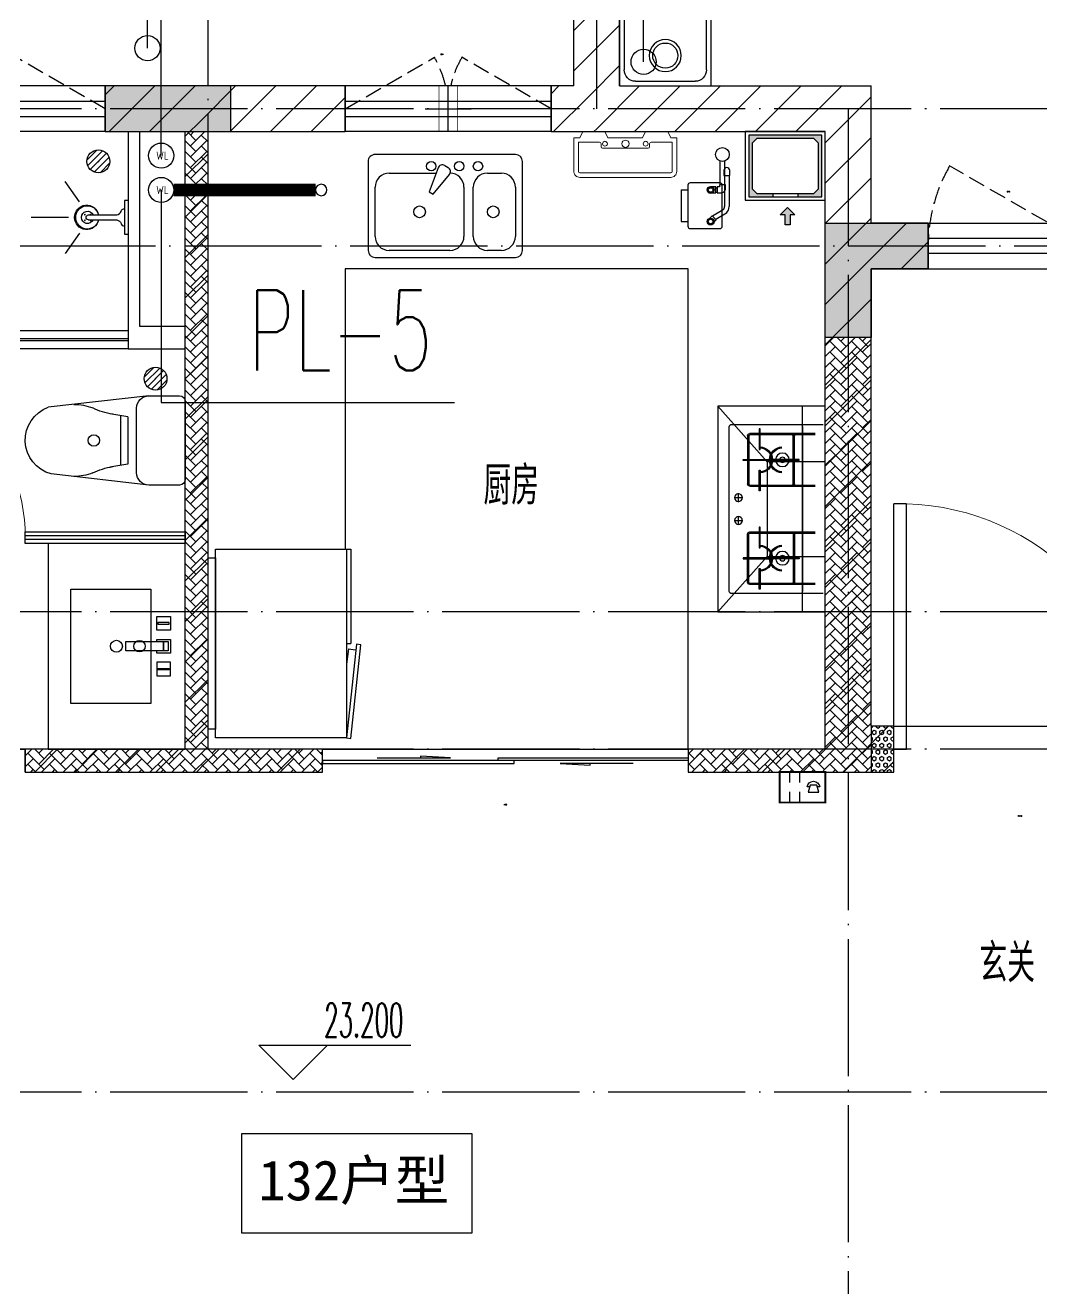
# Model space of a CAD drawing. Extents: x 27938 to 1507990, y 110129 to 923079.
# Drawn here: x 858617 to 863063, y 288152 to 293675 of the extents above; entities that cross this region are included whole.
import ezdxf
from ezdxf.enums import TextEntityAlignment as Align

# ---------------------------------------------------------------- set-up
doc = ezdxf.new("R2010")
doc.units = 0
doc.header["$LTSCALE"] = 1000
doc.header["$MEASUREMENT"] = 0
doc.linetypes.add('DASH', pattern=[0.35, 0.25, -0.1])
doc.linetypes.add('DOTE', pattern=[2.42, 2, -0.2, 0.02, -0.2])
for name, color, linetype in [('----建筑底图', 8, 'Continuous'), ('AH-FURNITURE', 1, 'Continuous'), ('COLU', 7, 'Continuous'), ('CURTWALL', 4, 'Continuous'), ('DIM_ELEV', 3, 'Continuous'), ('DIM_废水', 31, 'Continuous'), ('DIM_污水', 2, 'Continuous'), ('DIM_雨水', 4, 'Continuous'), ('DIM_餐饮排水', 31, 'Continuous'), ('DOTE', 1, 'Continuous'), ('EQUIP-安防', 3, 'Continuous'), ('EQUIP_污水', 7, 'Continuous'), ('IP-bath&kitchen-JOHNSON', 4, 'Continuous'), ('LVTRY', 6, 'Continuous'), ('P-bath&kitchen-JOHNSON', 4, 'Continuous'), ('PIPE-餐饮排水', 41, 'P'), ('PUB_HATCH', 8, 'Continuous'), ('PUB_TEXT', 4, 'Continuous'), ('S-砼墙填充', 251, 'Continuous'), ('VPIPE-中水', 122, 'Continuous'), ('VPIPE-废水', 31, 'Continuous'), ('VPIPE-污水', 2, 'W'), ('VPIPE-雨水', 4, 'Y'), ('VPIPE-餐饮排水', 41, 'P'), ('WALL', 9, 'Continuous'), ('WINDOW', 4, 'Continuous'), ('WINDOW_TEXT', 7, 'Continuous'), ('保温', 6, 'Continuous'), ('建筑-排气道', 9, 'Continuous'), ('机电标识类', 1, 'Continuous'), ('管', 193, 'Continuous')]:
    doc.layers.add(name, color=color, linetype=linetype)
for name, color, linetype, lineweight in [('平面-空调室内机', 176, 'Continuous', 9), ('平面-空调预留孔', 173, 'Continuous', 15), ('空调', 76, 'Continuous', 13)]:
    doc.layers.add(name, color=color, linetype=linetype, lineweight=lineweight)
doc.styles.add('_TCH_DIM', font='SIMPLEX.shx', dxfattribs={"width": 0.7, "bigfont": 'GBCBIG.shx'})
doc.styles.add('_TCH_WINDOW', font='SIMPLEX.shx', dxfattribs={"width": 0.7, "height": 3.5, "bigfont": 'GBCBIG.shx'})
doc.styles.add('_TEL_DIM', font='SIMPLEX', dxfattribs={"width": 0.8, "height": 3.5, "bigfont": 'HZTXT'})
doc.styles.add('_TWT_SERIAL', font='SIMPLEX', dxfattribs={"width": 0.8, "height": 3.5, "bigfont": 'HZTXT'})
doc.styles.add('DIM_FONT', font='SIMPLEX.shx', dxfattribs={"width": 0.56})
doc.styles.get("Standard").update_dxf_attribs({"font": 'gbenor.shx', "bigfont": 'gbcbig.shx'})
doc.styles.add('黑体', font='simhei.ttf')
doc.linetypes.add('P', pattern='A,3,-0.2,["P",Standard,S=0.25,R=0,X=-0.1,Y=-0.115],-0.2', length=3.4)
doc.linetypes.add('W', pattern='A,3,-0.2,["W",Standard,S=0.25,R=0,X=-0.1,Y=-0.115],-0.2', length=3.4)
doc.linetypes.add('Y', pattern='A,3,-0.2,["Y",Standard,S=0.25,R=0,X=-0.1,Y=-0.115],-0.2', length=3.4)
pattern_1 = [(45, (0, 0), (0, 47.4157523), [100.584, -33.528]), (135, (23.708, 23.708), (3e-15, 47.4157523), [100.584, -33.528])]
pattern_2 = [(45, (0, 89.76), (-88.38838, 88.38838), [])]

# ---------------------------------------------------------------- blocks, each defined once
blk = doc.blocks.new('rrrrrrrrrrrra')
at = {"color": 0}
for p, q in [((-112.4, 458.7), (-112.4, 324.3)), ((252.6, 483.7), (-87.4, 483.7)), ((277.6, 324.3), (277.6, 458.7)), ((-112.4, 324.3), (-63.7, -103.4)), ((277.6, 324.3), (227.5, -115.6)), ((-59.1, 271.1), (224.3, 271.1)), ((-20.6, 232.4), (-34.2, 153.6)), ((185.8, 232.4), (-20.6, 232.4)), ((185.8, 232.4), (199.4, 153.6)), ((191.3, 200.5), (-26.1, 200.5))]:
    blk.add_line(p, q, dxfattribs=at)
for centre, radius, start, end in [((-87.4, 458.7), 25, 90, 180), ((252.6, 458.7), 25, 0, 90), ((-59.1, 324.3), 53.3, 180, 270), ((224.3, 324.3), 53.3, 270, 0), ((-322.6, 209.8), 293.8, 333.5369, 351.4828), ((487.8, 209.8), 293.8, 188.5172, 206.4631), ((149, -3.2), 224.1, 158.5202, 180), ((16.2, -3.2), 224.1, 0, 21.4798), ((83.8, -63.6), 152.8, 195.0773, 340.1181)]:
    blk.add_arc(centre, radius, start, end, dxfattribs=at)
blk = doc.blocks.new('A$C1E0F638F')
at = {"color": 0}
for points in [[(499.7, 435.1), (499.7, 85.1), (0, 85.1), (0, 435.1)], [(269.9, 30), (229.9, 30), (229.9, 195), (269.9, 195)], [(119.9, 0), (179.9, 0), (179.9, 60), (119.9, 60)], [(379.9, 0), (319.9, 0), (319.9, 60), (379.9, 60)], [(146.9, 55), (152.9, 55), (152.9, 5), (146.9, 5)], [(229.9, 30), (269.9, 30), (269.9, 10), (229.9, 10)], [(352.9, 55), (346.9, 55), (346.9, 5), (352.9, 5)]]:
    blk.add_lwpolyline(points, close=True, dxfattribs=at)
blk.add_lwpolyline([(269.9, 60), (279.9, 60), (279.9, 0), (219.9, 0), (219.9, 60), (229.9, 60)], dxfattribs=at)
blk.add_circle((249.9, 236.3), 26, dxfattribs=at)
blk = doc.blocks.new('$lvtry$00000171')
at = {"color": 0}
for p, q in [((-74.2, 10.6), (-10.6, 74.2)), ((-69.8, -27.4), (27.4, 69.8)), ((-53, -53), (53, 53)), ((-27.4, -69.8), (69.8, 27.4)), ((10.6, -74.2), (74.2, -10.6))]:
    blk.add_line(p, q, dxfattribs=at)
blk.add_circle((0, 0), 75, dxfattribs=at)
blk.add_point((0, 0), dxfattribs=at)
blk = doc.blocks.new('135')
blk.add_hatch(color=0).paths.add_polyline_path([(4.8, 1.8), (3.6, -1), (-4.7, 2.5), (-3.5, 5.3)])
at = {"color": 0}
for p, q in [((-6.3, 2.6), (5.4, -2.3)), ((-5.7, 2.9), (-5.2, 2.7)), ((-5.6, 18.9), (-3.4, 19.4)), ((-3.4, 19.4), (-5.5, 19.4)), ((5.2, 10.9), (-5.3, 10.9)), ((5.2, 9.7), (-5.2, 9.7)), ((-5.2, 2.7), (-3.8, 5.9)), ((-5, 10.9), (-5, 30.5)), ((-3.8, 5.9), (5.4, 2.1)), ((0, 0), (0, 39.1)), ((5.6, 18.9), (3.4, 19.3)), ((3.4, 19.3), (5.6, 19.3)), ((4.1, -1.2), (5.4, 2.1)), ((5, 10.9), (5, 32.3)), ((4.1, -1.2), (5.7, -1.8))]:
    blk.add_line(p, q, dxfattribs=at)
for centre, radius, start, end in [((6.2, 15.8), 13.5, 151.0147, 204.8403), ((13.5, 4.2), 20.5, 163.0924, 182.0012), ((-6, 3.6), 1, 184.2275, 248.4661), ((8.6, 15.5), 14.6, 166.278, 198.0953), ((13.5, 4.2), 19.5, 163.7443, 182.5269), ((-5.5, 3.3), 0.5, 181.9385, 247.2597), ((-5.2, 22.1), 0.5, 335.7643, 151.0147), ((3.8, 18.1), 9.42, 155.7643, 171.9773), ((5.2, 22.3), 0.5, 29.8425, 204.574), ((-5.9, 17.2), 11.7, 10.475, 24.574), ((29.1, 6.7), 24, 172.9439, 199.2318), ((-6.3, 15.4), 12.4, 338.6449, 16.0476), ((-6, 15.8), 13.4, 334.9111, 29.8425), ((26.4, 6.3), 20.6, 169.1454, 199.9526), ((5.9, -1.2), 1.17, 247.4597, 19.9526), ((5.9, -1.4), 0.5, 247.4597, 19.2318)]:
    blk.add_arc(centre, radius, start, end, dxfattribs=at)
blk.add_open_spline([(-5, 30.5), (-4.1, 31.3), (-2.3, 33), (0.9, 29.2), (3.5, 31.1), (5, 32.3)], degree=3, knots=[0, 0, 0, 0, 3.066329, 6.218313, 11.124135, 11.124135, 11.124135, 11.124135], dxfattribs=at)
blk = doc.blocks.new('SDFAWERAWER')
at = {"layer": 'LVTRY', "color": 0}
for p, q in [((593941.2, -1242210.1), (593783.7, -1242594.8)), ((593964.6, -1242219.7), (593807.2, -1242604.4)), ((593941.2, -1242210.1), (593964.6, -1242219.7)), ((593987.8, -1242190.5), (593978.2, -1242214)), ((594007.5, -1242226), (593978.2, -1242214)), ((594017.1, -1242202.5), (593987.8, -1242190.5)), ((594015.8, -1242220.4), (594027.2, -1242192.7)), ((594025.7, -1242203.9), (594018.5, -1242221.5)), ((594018.5, -1242221.5), (594021.5, -1242220.3)), ((594025.4, -1242210.8), (594021.5, -1242220.3)), ((594022.6, -1242211.4), (594029.8, -1242193.8)), ((594025.4, -1242210.8), (594031.1, -1242196.8)), ((594027.2, -1242192.7), (594033, -1242195.1)), ((594029.8, -1242193.8), (594031.1, -1242196.8)), ((594032.2, -1242197.2), (594033, -1242195.1)), ((594033, -1242195.1), (594034, -1242197.4)), ((594033.8, -1242197.9), (594034, -1242197.4)), ((594047.3, -1242200.9), (594035.9, -1242228.7)), ((594037.3, -1242210.8), (594088, -1242231.6)), ((594038.6, -1242229.7), (594045.2, -1242213.6)), ((594041.6, -1242228.5), (594051.2, -1242205)), ((594049.9, -1242202), (594043.3, -1242218.2)), ((594047.3, -1242200.9), (594049.9, -1242202)), ((594049.9, -1242202), (594051.2, -1242205)), ((594015.8, -1242220.4), (594021.7, -1242222.8)), ((594022.6, -1242220.7), (594021.7, -1242222.8)), ((594021.7, -1242222.8), (594023.9, -1242221.9)), ((594024.2, -1242221.4), (594023.9, -1242221.9)), ((594027.7, -1242234.3), (594078.4, -1242255)), ((594035.9, -1242228.7), (594038.6, -1242229.7)), ((594038.6, -1242229.7), (594041.6, -1242228.5)), ((594057.1, -1242246.3), (594066.7, -1242222.8)), ((593783.7, -1242594.8), (593807.2, -1242604.4)), ((593803.2, -1242641.3), (593812.8, -1242617.9)), ((593803.2, -1242641.3), (593832.6, -1242653.3)), ((593812.8, -1242617.9), (593842.2, -1242629.9)), ((593842.2, -1242629.9), (593832.6, -1242653.3)), ((593833.8, -1242656.3), (593832.6, -1242653.3)), ((593845.2, -1242628.6), (593833.8, -1242656.3)), ((593836.5, -1242657.4), (593833.8, -1242656.3)), ((593847.8, -1242629.7), (593836.5, -1242657.4)), ((593845.2, -1242628.6), (593842.2, -1242629.9)), ((593847.8, -1242629.7), (593845.2, -1242628.6)), ((593847.1, -1242661.8), (593858.5, -1242634.1)), ((593847.1, -1242661.8), (593849.8, -1242662.9)), ((593849.8, -1242662.9), (593861.2, -1242635.2)), ((593852.1, -1242661.9), (593862.1, -1242637.4)), ((593858.5, -1242634.1), (593861.2, -1242635.2)), ((593861.2, -1242635.2), (593862.1, -1242637.4))]:
    blk.add_line(p, q, dxfattribs=at)
blk.add_lwpolyline([(593823.5, -1242717), (594045.8, -1242173.9), (594036.5, -1242170.2), (593814.2, -1242713.2)], close=True, dxfattribs=at)
blk.add_arc((594075.3, -1242240), 15.3, 281.7932, 33.7019, dxfattribs=at)
for centre, major_axis, start_param, end_param in [((593974.2, -1242223.6), (3.93, 9.6), 0, 1.570796), ((593816.8, -1242608.3), (13.5, 33.1), 1.570796, 3.141593), ((593816.8, -1242608.3), (3.93, 9.6), 1.570796, 3.141593)]:
    blk.add_ellipse(centre, major_axis=major_axis, ratio=1, start_param=start_param, end_param=end_param, dxfattribs=at)
at = {"layer": 'P-bath&kitchen-JOHNSON', "color": 0, "linetype": 'DASH'}
blk.add_arc((593809.8, -1242714), 586.2, 67.5369, 157.1325, dxfattribs=at)
at = {"layer": 'LVTRY', "color": 8, "xscale": -1, "rotation": 157.7329157530927}
blk.add_blockref('135', (594045.3, -1242161.9), dxfattribs=at)
blk = doc.blocks.new('A$C5DCB2F21')
at = {"layer": 'IP-bath&kitchen-JOHNSON', "color": 0}
for p, q in [((-68.3, -213.2), (-157.7, -275)), ((68.2, -213.2), (157.6, -275)), ((-0.1, -261.4), (-0.1, -424.7))]:
    blk.add_line(p, q, dxfattribs=at)
for centre, major_axis, ratio, start_param, end_param in [((0, -178.8), (-51, 0), 0.990052, -1.36297, 4.504563), ((0, -177.8), (-26.8, 0), 0.994812, -1.167677, 4.309269)]:
    blk.add_ellipse(centre, major_axis=major_axis, ratio=ratio, start_param=start_param, end_param=end_param, dxfattribs=at)
at = {"layer": 'LVTRY', "color": 0}
for p, q in [((73.6, 0), (-73.6, 0)), ((-10.5, -173.5), (-10.5, -49.3)), ((10.6, -173.5), (10.6, -49.3))]:
    blk.add_line(p, q, dxfattribs=at)
blk.add_lwpolyline([(73.6, 0), (73.6, -15.8), (-73.6, -15.8), (-73.6, 0)], dxfattribs=at)
for points in [[(-26.3, -30.7, -0.364142), (-37.8, -15.8, -0.020495)], [(-10.5, -49.4, 0.214893), (-26.3, -30.7, 7.649644)], [(10.6, -49.3, -0.21439), (26.3, -30.7, -7.649644)], [(26.3, -30.7, 0.364142), (37.8, -15.8, 0.020495)]]:
    blk.add_lwpolyline(points, format="xyb", dxfattribs=at)
blk.add_arc((0, -173.5), 10.5, 180, 0, dxfattribs=at)
for centre, major_axis, ratio, start_param, end_param in [((0, -181.3), (53.6, 0), 0.987577, 1.76809, 7.656688), ((-12.4, -164.7), (0, 1.43), 0.85, -1.570796, 4.712389), ((12.5, -164.7), (0, 1.43), 0.85, 4.712389, 10.995574), ((-12.4, -189.2), (0, 1.43), 0.85, 4.712389, 10.995574), ((12.5, -189.2), (0, 1.43), 0.85, 4.712389, 10.995574)]:
    blk.add_ellipse(centre, major_axis=major_axis, ratio=ratio, start_param=start_param, end_param=end_param, dxfattribs=at)
blk = doc.blocks.new('$TCHSYS$DOOR2D')
for p, q in [((0.45, 0.975), (0.5, 0.975)), ((0.45, 0), (0.45, 0.975)), ((0.5, 0), (0.5, 0.975)), ((0.5, 0), (0.45, 0))]:
    blk.add_line(p, q)
at = {"lineweight": 13}
blk.add_arc((0.475, 0), 0.975, 91.46928, 180, dxfattribs=at)
blk = doc.blocks.new('DSGDFGF')
at = {"layer": 'CURTWALL', "color": 0}
for p, q in [((676992.3, 342105.3), (676292.3, 342105.3)), ((676292.3, 342105.3), (676292.3, 342055.3)), ((676992.3, 342055.3), (676992.3, 342105.3)), ((677892.3, 342105.3), (677792.3, 342105.3)), ((677792.3, 342105.3), (677792.3, 342055.3)), ((677892.3, 342055.3), (677892.3, 342105.3)), ((676292.3, 342088.7), (676992.3, 342088.7)), ((676292.3, 342072), (676992.3, 342072)), ((676292.3, 342055.3), (676992.3, 342055.3)), ((677792.3, 342088.7), (677892.3, 342088.7)), ((677792.3, 342072), (677892.3, 342072)), ((677792.3, 342055.3), (677892.3, 342055.3))]:
    blk.add_line(p, q, dxfattribs=at)
at = {"layer": 'IP-bath&kitchen-JOHNSON', "color": 0}
for p, q in [((676542.3, 342985), (677892.3, 342985)), ((676542.3, 342950), (677192.3, 342950)), ((676542.3, 342940), (677192.3, 342940)), ((677192.3, 342940), (677192.3, 342950)), ((677892.3, 342940), (677792.3, 342940)), ((677792.3, 342930), (677792.3, 342940)), ((677892.3, 342930), (677792.3, 342930)), ((676542.3, 342905), (677892.3, 342905))]:
    blk.add_line(p, q, dxfattribs=at)
for points in [[(676542.3, 343855.3), (676542.3, 342905), (676292.3, 342905)], [(676492.3, 343855.3), (676492.3, 343005), (676292.3, 343005)]]:
    blk.add_lwpolyline(points, dxfattribs=at)
at = {"layer": 'LVTRY', "color": 0}
blk.add_lwpolyline([(676892.3, 341155.3), (676292.3, 341155.3), (676292.3, 342055.3), (676892.3, 342055.3)], close=True, dxfattribs=at)
at = {"layer": 'CURTWALL', "color": 0, "xscale": 800, "yscale": 800, "zscale": 50, "rotation": 5.54452612062199e-09}
blk.add_blockref('$TCHSYS$DOOR2D', (677392.3, 342080.3), dxfattribs=at)
at = {"layer": 'IP-bath&kitchen-JOHNSON', "color": 8}
for name, p, rotation in [('A$C5DCB2F21', (676542.3, 343480.3), 90.00848852444699), ('SDFAWERAWER', (-342526.2, 1268090.5), 22.25976934310714)]:
    blk.add_blockref(name, p, dxfattribs=dict(at, rotation=rotation))
at = {"layer": 'LVTRY', "color": 8, "xscale": -0.6666666667107826, "yscale": 0.6666666667107826}
for p in [(676672.3, 343725.3), (676422.3, 342775.3)]:
    blk.add_blockref('$lvtry$00000171', p, dxfattribs=at)
at = {"layer": 'LVTRY', "color": 8, "extrusion": (0, 0, -1), "xscale": -1, "zscale": -1, "rotation": 270}
blk.add_blockref('rrrrrrrrrrrra', (-676776.1, 342422.6), dxfattribs=at)
at = {"layer": 'LVTRY', "color": 8, "xscale": -1, "rotation": 270}
blk.add_blockref('A$C1E0F638F', (676357.2, 341355.6), dxfattribs=at)
blk = doc.blocks.new('A$C60D053AF')
at = {"layer": 'AH-FURNITURE', "color": 0}
for p, q in [((232.5, -90), (128.3, -90)), ((232.5, -110), (128.3, -110)), ((192.5, -71), (327.6, -71)), ((192.5, -91), (327.6, -91)), ((341.7, -96.9), (370, -143.2)), ((355.9, -82.7), (384.2, -129)), ((245, -129.5), (245, -122.5)), ((265, -129.5), (265, -122.5)), ((255, -281), (255, -251)), ((393, -281), (393, -251)), ((255, -281), (393, -281))]:
    blk.add_line(p, q, dxfattribs=at)
for points in [[(170, -68, 1), (170, -94), (192.5, -94), (192.5, -68)], [(234, -251), (414, -251, 0.414214), (424, -241), (424, -111, 0.414214), (414, -101), (234, -101, 0.414214), (224, -111), (224, -241, 0.414214)], [(268, -122.5), (268, -107, 0.414214), (248, -87), (232.5, -87), (232.5, -113), (242, -113), (242, -122.5)], [(242, -152, 1), (268, -152), (268, -129.5), (242, -129.5)], [(383.8, -161.2, 1), (402.2, -142.8), (386.3, -126.9), (367.9, -145.3)]]:
    blk.add_lwpolyline(points, format="xyb", close=True, dxfattribs=at)
for centre, radius in [((100, -100), 30), ((255, -152), 15), ((255, -152), 10), ((393, -152), 15), ((393, -152), 10)]:
    blk.add_circle(centre, radius, dxfattribs=at)
for radius in [40, 20]:
    blk.add_arc((327.6, -111), radius, 45, 90, dxfattribs=at)
blk = doc.blocks.new('dongkong')
blk.add_wipeout([(-603756, 210771), (-603756, 210570.8), (-603836, 210570.8), (-603836, 210771)])
at = {"layer": '机电标识类', "color": 250, "linetype": 'DASH', "ltscale": 400}
for p, q in [((-603796, 210771), (-603796, 210570.8)), ((-603896, 210670.7), (-603696, 210670.7))]:
    blk.add_line(p, q, dxfattribs=at)
at = {"layer": '空调', "color": 6, "linetype": 'DASH', "const_width": 2}
blk.add_lwpolyline([(-603756, 210771), (-603756, 210570.8), (-603836, 210570.8), (-603836, 210771)], close=True, dxfattribs=at)
blk = doc.blocks.new('GDGDGRD')
at = {"layer": 'S-砼墙填充'}
h = blk.add_hatch(color=256, dxfattribs=at)
h.dxf.hatch_style = 1
h.paths.add_polyline_path([(439016.5, 295815.4), (439096.8, 295815.4), (439566.5, 295815.4), (439566.5, 295615.4), (439016.5, 295615.4)])
h = blk.add_hatch(color=256, dxfattribs=at)
h.dxf.hatch_style = 1
h.paths.add_polyline_path([(435966.6, 295215.6), (435966.6, 295015.6), (436216.6, 295015.6), (436216.6, 294715.6), (436416.6, 294715.6), (436416.6, 295215.6)])
at = {"layer": 'COLU', "color": 6}
for points in [[(439016.5, 295815.4), (439096.8, 295815.4), (439096.8, 295815.4), (439566.5, 295815.4), (439566.5, 295615.4), (439016.5, 295615.4)], [(435966.6, 295215.6), (435966.6, 295015.6), (436216.6, 295015.6), (436216.6, 294715.6), (436416.6, 294715.6), (436416.6, 295215.6)]]:
    blk.add_lwpolyline(points, close=True, dxfattribs=at)
blk = doc.blocks.new('A-Kitchen-7')
at = {"layer": 'LVTRY', "color": 0}
for p, q in [((-518.7, 779.7), (-7.2, 834.3)), ((-7.2, 834.3), (-3.6, 810.6)), ((-515, 756), (-518.7, 779.7)), ((-3.6, 810.6), (-515, 756)), ((-485.6, 760.5), (-484.9, 756)), ((-29.1, 767), (-112.1, 756)), ((-29.1, 767), (-35.2, 806.4)), ((515, 780), (0, 780)), ((0, 756), (0, 780)), ((515, 756), (515, 780)), ((515, 756), (-515, 756)), ((-515, 756), (-515, 40)), ((515, 40), (515, 756)), ((-515, 40), (515, 40))]:
    blk.add_line(p, q, dxfattribs=at)
blk.add_lwpolyline([(-468.9, 40), (-468.9, 0), (468.9, 0), (468.9, 40)], close=True, dxfattribs=at)
blk = doc.blocks.new('rtyg7uyhg')
at = {"layer": 'LVTRY', "color": 0}
for p, q in [((194234.6, 45488.8), (193621, 45488.8)), ((193590.3, 45458.1), (193590.3, 45069.5)), ((193682.3, 45407), (193887.8, 45407)), ((193896.4, 45429.9), (193857.6, 45326.3)), ((193925.8, 45440.4), (193940.1, 45432.2)), ((194111.9, 45407), (194173.3, 45407)), ((194265.3, 45069.5), (194265.3, 45458.1)), ((193875.3, 45316), (193945.6, 45401.5)), ((193621, 45130.8), (193621, 45345.6)), ((193857.6, 45326.3), (193875.3, 45316)), ((194009.6, 45345.6), (194009.6, 45130.8)), ((194050.5, 45130.8), (194050.5, 45345.6)), ((194234.6, 45345.6), (194234.6, 45130.8)), ((193621, 45038.8), (194234.6, 45038.8)), ((193948.3, 45069.5), (193682.3, 45069.5)), ((194173.3, 45069.5), (194111.9, 45069.5))]:
    blk.add_line(p, q, dxfattribs=at)
for centre, radius in [((193866.4, 45437.7), 20.5), ((193989.2, 45437.7), 20.5), ((194071, 45437.7), 20.5), ((193815.3, 45238.2), 25.6), ((194137.5, 45238.2), 25.6)]:
    blk.add_circle(centre, radius, dxfattribs=at)
for centre, radius, start, end in [((193621, 45458.1), 30.7, 90, 180), ((194234.6, 45458.1), 30.7, 360, 90), ((193682.3, 45345.6), 61.4, 90, 180), ((193915.6, 45422.7), 20.5, 60, 159.4623), ((193929.8, 45414.5), 20.5, 320.5377, 60), ((193948.3, 45345.6), 61.4, 360, 90), ((194111.9, 45345.6), 61.4, 90, 180), ((194173.3, 45345.6), 61.4, 360, 90), ((193682.3, 45130.8), 61.4, 180, 270), ((193948.3, 45130.8), 61.4, 270, 360), ((194111.9, 45130.8), 61.4, 180, 270), ((194173.3, 45130.8), 61.4, 270, 360), ((193621, 45069.5), 30.7, 180, 270), ((194234.6, 45069.5), 30.7, 270, 360)]:
    blk.add_arc(centre, radius, start, end, dxfattribs=at)
at = {"layer": 'LVTRY', "color": 0, "style": 'DIM_FONT', "width": 0.8, "flags": 9}
for tag in ['YSIZE', 'XSIZE']:
    blk.add_attdef(tag, (193927.8, 45487.8), '', height=0.5, rotation=90, dxfattribs=at)
blk = doc.blocks.new('FRSDFDGDGDRGDR')
at = {"layer": '平面-空调预留孔', "color": 0}
for p, q in [((699612.3, 775044), (699612.3, 775441.2)), ((699618.9, 775447.8), (699746.3, 775447.8)), ((699746.3, 775447.8), (699746.3, 775355.4)), ((699719.9, 775342.2), (699719.9, 775143)), ((699726.5, 775348.8), (699739.7, 775348.8)), ((699726.5, 775136.4), (699739.7, 775136.4)), ((699746.3, 775129.8), (699746.3, 775037.4)), ((699746.3, 775037.4), (699618.9, 775037.4))]:
    blk.add_line(p, q, dxfattribs=at)
blk.add_lwpolyline([(699766.1, 775166.7), (699792.5, 775153.5), (699792.5, 775057.2), (699766.1, 775044), (699766.1, 775017.6), (699618.9, 775017.6, -0.414214), (699592.5, 775044), (699592.5, 775441.2, -0.414214), (699618.9, 775467.6), (699766.1, 775467.6), (699766.1, 775441.2), (699792.5, 775428), (699792.5, 775331.6), (699766.1, 775318.4)], format="xyb", close=True, dxfattribs=at)
for centre, radius in [((699739.7, 775331.6), 10.6), ((699739.7, 775243.2), 15.8), ((699739.7, 775153.5), 10.6)]:
    blk.add_circle(centre, radius, dxfattribs=at)
for centre, start, end in [((699618.9, 775441.2), 90, 180), ((699726.5, 775342.2), 90, 180), ((699739.7, 775355.4), 270, 360), ((699726.5, 775143), 180, 270), ((699739.7, 775129.8), 0, 90), ((699618.9, 775044), 180, 270)]:
    blk.add_arc(centre, 6.6, start, end, dxfattribs=at)
blk = doc.blocks.new('*U124')
h = blk.add_hatch(color=0)
h.set_gradient(color1=(0, 0, 255), rotation=180, tint=1)
h.paths.add_polyline_path([(0, 0), (-6.35, -6.35), (-6.35, -2.159), (-15, -2.159), (-15, 2.159), (-6.35, 2.159), (-6.35, 6.35)])
at = {"color": 0, "linetype": 'Continuous'}
blk.add_lwpolyline([(0, 0), (-6.35, -6.35), (-6.35, -2.159), (-15, -2.159), (-15, 2.159), (-6.35, 2.159), (-6.35, 6.35)], close=True, dxfattribs=at)
blk = doc.blocks.new('A$C3E873908')
at = {"layer": 'PUB_HATCH'}
blk.add_hatch(color=0, dxfattribs=at).paths.add_polyline_path([(-335, -15), (-335, -285), (-230, -285), (-230, -270), (-300, -270), (-320, -250), (-320, -50), (-300, -30), (-50, -30), (-30, -50), (-30, -250), (-50, -270), (-120, -270), (-120, -285), (-15, -285), (-15, -15)])
at = {"layer": 'LVTRY', "color": 0}
for p, q in [((-230, -270), (-230, -285)), ((-120, -270), (-120, -285))]:
    blk.add_line(p, q, dxfattribs=at)
for points in [[(0, 0), (-350, 0), (-350, -300), (0, -300)], [(-15, -15), (-335, -15), (-335, -285), (-15, -285)], [(-300, -270), (-50, -270), (-30, -250), (-30, -50), (-50, -30), (-300, -30), (-320, -50), (-320, -250), (-300, -270)]]:
    blk.add_lwpolyline(points, close=True, dxfattribs=at)
at = {"layer": '建筑-排气道', "color": 8, "xscale": 5, "yscale": 5, "zscale": 5, "rotation": 90.00000000000001}
blk.add_blockref('*U124', (-165.1, -332.3), dxfattribs=at)
blk = doc.blocks.new('VXCVXVXVDXVDX')
at = {"layer": 'LVTRY', "color": 0}
for p, q in [((436416.6, 294415.4), (436886.8, 294415.4)), ((436516.6, 293515.4), (436516.6, 294415.4)), ((436670.8, 294172.4), (436886.8, 294415.4)), ((436886.8, 294415.4), (436886.8, 293515.4)), ((436826.6, 294335.4), (436426.6, 294335.4)), ((436516.6, 294325.4), (436516.6, 293605.4)), ((436701.8, 294225.4), (436701.8, 294315.4)), ((436701.8, 294315.4), (436706.3, 294315.4)), ((436706.3, 294315.4), (436706.3, 294225.4)), ((436836.6, 293605.4), (436836.6, 294325.4)), ((436461.6, 294295.4), (436746.6, 294295.4)), ((436461.6, 294290.4), (436746.6, 294290.4)), ((436551.6, 294075.4), (436551.6, 294285.4)), ((436556.6, 294075.4), (436556.6, 294285.4)), ((436751.6, 294285.4), (436751.6, 294075.4)), ((436756.6, 294285.4), (436756.6, 294075.4)), ((436706.3, 294225.4), (436701.8, 294225.4)), ((436416.6, 294172.4), (436670.8, 294172.4)), ((436516.6, 293757.3), (436516.6, 294172.4)), ((436531.6, 294182.6), (436659.1, 294182.6)), ((436531.6, 294178.1), (436531.6, 294182.6)), ((436659.1, 294178.1), (436531.6, 294178.1)), ((436776.6, 294182.6), (436649.1, 294182.6)), ((436649.1, 294182.6), (436649.1, 294178.1)), ((436649.1, 294178.1), (436776.6, 294178.1)), ((436659.1, 294182.6), (436659.1, 294178.1)), ((436670.8, 294172.4), (436670.8, 293757.3)), ((436776.6, 294178.1), (436776.6, 294182.6)), ((436706.3, 294135.4), (436701.8, 294135.4)), ((436701.8, 294135.4), (436701.8, 294045.4)), ((436706.3, 294045.4), (436706.3, 294135.4)), ((436746.6, 294070.4), (436461.6, 294070.4)), ((436746.6, 294065.4), (436461.6, 294065.4)), ((436701.8, 294045.4), (436706.3, 294045.4)), ((436816, 294015.4), (436777.2, 294015.4)), ((436796.6, 293996), (436796.6, 294034.8)), ((436796.6, 293896), (436796.6, 293934.8)), ((436701.8, 293795.4), (436701.8, 293885.4)), ((436701.8, 293885.4), (436706.3, 293885.4)), ((436706.3, 293885.4), (436706.3, 293795.4)), ((436816, 293915.4), (436777.2, 293915.4)), ((436746.6, 293865.4), (436461.6, 293865.4)), ((436746.6, 293860.4), (436461.6, 293860.4)), ((436551.6, 293855.4), (436551.6, 293645.4)), ((436556.6, 293855.4), (436556.6, 293645.4)), ((436751.6, 293645.4), (436751.6, 293855.4)), ((436756.6, 293645.4), (436756.6, 293855.4)), ((436706.3, 293795.4), (436701.8, 293795.4)), ((436670.8, 293757.3), (436416.6, 293757.3)), ((436659.1, 293752.6), (436531.6, 293752.6)), ((436531.6, 293752.6), (436531.6, 293748.1)), ((436531.6, 293748.1), (436659.1, 293748.1)), ((436649.1, 293748.1), (436649.1, 293752.6)), ((436649.1, 293752.6), (436776.6, 293752.6)), ((436776.6, 293748.1), (436649.1, 293748.1)), ((436659.1, 293748.1), (436659.1, 293752.6)), ((436886.8, 293515.4), (436670.8, 293757.3)), ((436776.6, 293752.6), (436776.6, 293748.1)), ((436706.3, 293705.4), (436701.8, 293705.4)), ((436701.8, 293705.4), (436701.8, 293615.4)), ((436706.3, 293615.4), (436706.3, 293705.4)), ((436461.6, 293640.4), (436746.6, 293640.4)), ((436461.6, 293635.4), (436746.6, 293635.4)), ((436701.8, 293615.4), (436706.3, 293615.4)), ((436426.6, 293595.4), (436826.6, 293595.4)), ((436886.8, 293515.4), (436416.6, 293515.4))]:
    blk.add_line(p, q, dxfattribs=at)
blk.add_lwpolyline([(437016.6, 292915.4), (437016.6, 295015.4), (438516.6, 295015.4), (438516.6, 293789.4)], dxfattribs=at)
for centre, radius in [((436604.1, 294180.4), 29.7), ((436604.1, 294180.4), 11.7), ((436796.6, 294015.4), 17), ((436796.6, 293915.4), 17), ((436604.1, 293750.4), 29.7), ((436604.1, 293750.4), 11.7)]:
    blk.add_circle(centre, radius, dxfattribs=at)
for centre, radius, start, end in [((436526.6, 294325.4), 10, 90, 180), ((436826.6, 294325.4), 10, 0, 90), ((436561.6, 294285.4), 10, 90, 180), ((436561.6, 294285.4), 5, 90, 180), ((436746.6, 294285.4), 10, 0, 90), ((436746.6, 294285.4), 5, 0, 90), ((436604.1, 294180.4), 56.7, 2.2742, 87.7258), ((436604.1, 294180.4), 52.2, 2.4704, 87.5296), ((436704.1, 294180.4), 56.7, 92.2742, 177.7258), ((436704.1, 294180.4), 52.2, 92.4704, 177.5296), ((436604.1, 294180.4), 56.7, 272.2742, 357.7258), ((436604.1, 294180.4), 52.2, 272.4704, 357.5296), ((436704.1, 294180.4), 56.7, 182.2742, 267.7258), ((436704.1, 294180.4), 52.2, 182.4704, 267.5296), ((436561.6, 294075.4), 10, 180, 270), ((436561.6, 294075.4), 5, 180, 270), ((436746.6, 294075.4), 5, 270, 0), ((436746.6, 294075.4), 10, 270, 0), ((436561.6, 293855.4), 10, 90, 180), ((436561.6, 293855.4), 5, 90, 180), ((436746.6, 293855.4), 10, 0, 90), ((436746.6, 293855.4), 5, 0, 90), ((436604.1, 293750.4), 56.7, 2.2742, 87.7258), ((436604.1, 293750.4), 52.2, 2.4704, 87.5296), ((436704.1, 293750.4), 56.7, 92.2742, 177.7258), ((436704.1, 293750.4), 52.2, 92.4704, 177.5296), ((436604.1, 293750.4), 56.7, 272.2742, 357.7258), ((436604.1, 293750.4), 52.2, 272.4704, 357.5296), ((436704.1, 293750.4), 56.7, 182.2742, 267.7258), ((436704.1, 293750.4), 52.2, 182.4704, 267.5296), ((436526.6, 293605.4), 10, 180, 270), ((436561.6, 293645.4), 10, 180, 270), ((436561.6, 293645.4), 5, 180, 270), ((436746.6, 293645.4), 5, 270, 0), ((436746.6, 293645.4), 10, 270, 0), ((436826.6, 293605.4), 10, 270, 0)]:
    blk.add_arc(centre, radius, start, end, dxfattribs=at)
at = {"color": 8, "xscale": -1}
for name, p in [('A$C3E873908', (436416.6, 295615.4)), ('rtyg7uyhg', (632006.9, 250026.6))]:
    blk.add_blockref(name, p, dxfattribs=at)
at = {"color": 8, "rotation": 90}
blk.add_blockref('FRSDFDGDGDRGDR', (1212534.1, -404177.2), dxfattribs=at)
at = {"layer": 'LVTRY', "color": 8, "extrusion": (0, 0, -1), "xscale": -0.7999999999883585, "yscale": 0.7999999999883585, "zscale": -0.7999999999883585, "rotation": 270}
blk.add_blockref('A-Kitchen-7', (-439116.6, 293377.4), dxfattribs=at)
blk = doc.blocks.new('VXVXVXDVXDVXVDX')
at = {"layer": '保温', "linetype": 'ByBlock', "ltscale": 10}
h = blk.add_hatch(dxfattribs=at)
h.set_pattern_fill('AR-HBONE', color=251, scale=55)
h.set_pattern_definition(pattern_1)
h.paths.add_polyline_path([(439216.6, 295615.4), (439116.6, 295615.4), (439116.6, 292815.4), (439216.6, 292815.2)])
h = blk.add_hatch(dxfattribs=at)
h.set_pattern_fill('AR-HBONE', color=251, scale=55)
h.set_pattern_definition(pattern_1)
h.paths.add_polyline_path([(436416.6, 294715.4), (436216.6, 294715.4), (436216.6, 292815.4), (436416.6, 292815.2)])
at = {"layer": '保温', "linetype": 'Continuous', "ltscale": 10}
h = blk.add_hatch(dxfattribs=at)
h.set_pattern_fill('HEX', color=251, scale=10, angle=90, style=0)
h.set_pattern_definition([(90, (0, 0), (-16.49778, 1e-15), [9.525, -19.05]), (210, (0, 0), (8.24889, -14.2874966), [9.525, -19.05]), (150, (6e-16, 9.525), (-8.24889, -14.2874966), [9.525, -19.05])])
h.paths.add_polyline_path([(436216.6, 292815.4), (436216.6, 293015.4), (436116.6, 293015.4), (436116.6, 292815.4)])
at = {"layer": '保温', "linetype": 'ByBlock', "ltscale": 10}
h = blk.add_hatch(dxfattribs=at)
h.set_pattern_fill('AR-HBONE', color=251, scale=55)
h.set_pattern_definition(pattern_1)
h.paths.add_polyline_path([(437016.6, 292815.4), (437016.6, 292915.4), (436416.6, 292915.4), (436416.6, 292815.4)])
h = blk.add_hatch(dxfattribs=at)
h.set_pattern_fill('AR-HBONE', color=251, scale=55)
h.set_pattern_definition(pattern_1)
h.paths.add_polyline_path([(439116.6, 292815.3), (439116.6, 292915.4), (438616.6, 292915.4), (438616.6, 292815.3)])
h = blk.add_hatch(dxfattribs=at)
h.set_pattern_fill('AR-HBONE', color=251, scale=55)
h.set_pattern_definition(pattern_1)
h.paths.add_polyline_path([(439916.5, 292815.4), (439916.5, 292915.4), (439216.5, 292915.4), (439216.5, 292815.4)])
at = {"layer": '保温', "color": 251, "linetype": 'ByBlock', "ltscale": 10}
blk.add_line((436216.6, 293015.4), (436216.6, 292815.4), dxfattribs=at)
blk = doc.blocks.new('A$C3EB2330C')
at = {"layer": '管'}
for p, q in [((0, 380), (330, 380)), ((380, 330), (380, 70)), ((330, 20), (0, 20))]:
    blk.add_line(p, q, dxfattribs=at)
blk.add_lwpolyline([(400, 400), (400, 0), (0, 0), (0, 400)], close=True, dxfattribs=at)
for centre, start, end in [((330, 330), 0, 90), ((330, 70), 270, 360)]:
    blk.add_arc(centre, 50, start, end, dxfattribs=at)
blk.add_ellipse((267.5, 200), major_axis=(-49.5, -49.5), ratio=1, start_param=-0.785398, end_param=5.497787, dxfattribs=at)
blk = doc.blocks.new('$equip$00002628')
at = {"linetype": 'Continuous'}
for p, q in [((-0.625, 0.415), (0.625, 0.415)), ((-0.625, -0.415), (-0.625, 0.415)), ((0.071, 0.129), (0.071, 0.415)), ((0.35, 0.129), (0.35, 0.415)), ((0.625, 0.415), (0.625, -0.415)), ((-0.472, 0.01), (-0.409, 0.01)), ((-0.446, -0.138), (-0.395, 0.058)), ((-0.395, 0.058), (-0.395, 0.058)), ((-0.395, 0.058), (-0.206, 0.058)), ((-0.206, 0.058), (-0.155, -0.138)), ((-0.191, 0.01), (-0.129, 0.01)), ((-0.155, -0.138), (-0.446, -0.138)), ((0.071, -0.415), (0.071, -0.129)), ((0.35, -0.415), (0.35, -0.129)), ((0.625, -0.415), (-0.625, -0.415))]:
    blk.add_line(p, q, dxfattribs=at)
at = {"const_width": 0.05}
blk.add_lwpolyline([(-0.625, 0.415), (0.625, 0.415), (0.625, -0.415), (-0.625, -0.415), (-0.625, 0.415), (0.625, 0.415)], dxfattribs=at)
at = {"linetype": 'Continuous'}
blk.add_arc((-0.3, -0.011), 0.173, 6.9897, 173.0103, dxfattribs=at)
for p in [(0, 0.415), (-0.625, 0), (0.625, 0), (0, -0.415)]:
    blk.add_point(p)
at = {"color": 7, "style": '_TEL_DIM', "flags": 1}
blk.add_attdef('A', text='', height=0.000025, dxfattribs=at).set_placement((0, 0), align=Align.MIDDLE_CENTER)
blk = doc.blocks.new('GDFGDDADWADAW')
at = {"layer": 'EQUIP-安防', "xscale": -160, "yscale": 160, "zscale": 160}
blk.add_blockref('$equip$00002628', (454716.6, 292749), dxfattribs=at)
blk = doc.blocks.new('$DorLib2D$00000001')
at = {"color": 0}
for p, q in [((0.45, 0.975), (0.5, 0.975)), ((0.45, 0), (0.45, 0.975)), ((0.5, 0), (0.5, 0.975)), ((0.5, 0), (0.45, 0))]:
    blk.add_line(p, q, dxfattribs=at)
at = {"color": 0, "lineweight": 13}
blk.add_arc((0.475, 0), 0.975, 91.4693, 180, dxfattribs=at)
blk = doc.blocks.new('$WINLIB2D$00000001')
at = {"color": 0}
for points in [[(-0.5, 0.5), (-0.5, -0.5)], [(-0.5, 0.5), (0.5, 0.5)], [(0.5, -0.5), (0.5, 0.5)], [(0.5, 0.1667), (-0.5, 0.1667)], [(0.5, -0.1667), (-0.5, -0.1667)], [(-0.5, -0.5), (0.5, -0.5)]]:
    blk.add_lwpolyline(points, dxfattribs=at)
blk = doc.blocks.new('$DorLib2D$00000131')
at = {"color": 0, "linetype": 'Continuous'}
for p, q in [((0.15, 0.125), (0.2319, 0.1973)), ((0.2319, 0.1973), (0.2319, 0.125)), ((-0.5, 0.125), (-0.5, 0)), ((0.0192, 0.125), (-0.5, 0.125)), ((0.0192, 0), (0.0192, 0.125)), ((0.35, 0.125), (0.15, 0.125)), ((-0.5, 0), (0.0192, 0)), ((-0.024, 0), (0.5, 0)), ((-0.024, -0.125), (-0.024, 0)), ((0.5, 0), (0.5, -0.125)), ((-0.35, -0.125), (-0.15, -0.125)), ((-0.2319, -0.1973), (-0.2319, -0.125)), ((-0.15, -0.125), (-0.2319, -0.1973)), ((0.5, -0.125), (-0.024, -0.125))]:
    blk.add_line(p, q, dxfattribs=at)
blk = doc.blocks.new('A$C1B43746D')
at = {"layer": 'PUB_HATCH'}
h = blk.add_hatch(dxfattribs=at)
h.set_pattern_fill('普通砖', color=256, scale=50, style=0)
h.set_pattern_definition(pattern_2)
h.paths.add_polyline_path([(47502.5, -20066.5), (47602.5, -19999.8), (47602.5, -18399.8), (47402.5, -18199.8), (47402.5, -19999.8)])
h = blk.add_hatch(dxfattribs=at)
h.set_pattern_fill('普通砖', color=256, scale=50, style=0)
h.set_pattern_definition(pattern_2)
h.paths.add_polyline_path([(45802.5, -19999.8), (45352.5, -19999.8), (45352.5, -20199.8), (45702.5, -20199.8), (45769.1, -20133.1)])
h = blk.add_hatch(dxfattribs=at)
h.set_pattern_fill('普通砖', color=256, scale=50, style=0)
h.set_pattern_definition(pattern_2)
h.paths.add_polyline_path([(45802.5, -20199.8), (46402.5, -20199.8), (46402.5, -19999.8), (45802.5, -19999.8), (45769.1, -20133.1)])
h = blk.add_hatch(dxfattribs=at)
h.set_pattern_fill('普通砖', color=256, scale=50, style=0)
h.set_pattern_definition(pattern_2)
h.paths.add_polyline_path([(47402.5, -19999.8), (47302.5, -19999.8), (47302.5, -20199.8), (47502.5, -20199.8), (47502.5, -20066.5)])
h = blk.add_hatch(dxfattribs=at)
h.set_pattern_fill('普通砖', color=256, scale=50, style=0)
h.set_pattern_definition(pattern_2)
h.paths.add_polyline_path([(47502.5, -20066.5), (47502.5, -20199.8), (48502.5, -20199.8), (48702.5, -19999.8), (47602.5, -19999.8)])
h = blk.add_hatch(dxfattribs=at)
h.set_pattern_fill('普通砖', color=256, scale=50, style=0)
h.set_pattern_definition(pattern_2)
h.paths.add_polyline_path([(48635.8, -20699.8), (48702.5, -20599.8), (48702.5, -19999.8), (48502.5, -20199.8), (48502.5, -20699.8)])
h = blk.add_hatch(dxfattribs=at)
h.set_pattern_fill('普通砖', color=256, scale=50, style=0)
h.set_pattern_definition(pattern_2)
h.paths.add_polyline_path([(45769.1, -22933.1), (45802.5, -22899.8), (45802.5, -20199.8), (45769.1, -20133.1), (45702.5, -20199.8), (45702.5, -22899.8)])
h = blk.add_hatch(dxfattribs=at)
h.set_pattern_fill('普通砖', color=256, scale=50, style=0)
h.set_pattern_definition(pattern_2)
h.paths.add_polyline_path([(48702.5, -20799.8), (48952.5, -20799.7), (48952.5, -20599.7), (48702.5, -20599.8), (48635.8, -20699.8)])
h = blk.add_hatch(dxfattribs=at)
h.set_pattern_fill('普通砖', color=256, scale=50, style=0)
h.set_pattern_definition(pattern_2)
h.paths.add_polyline_path([(48602.5, -22899.8), (48702.5, -22799.8), (48702.5, -20799.8), (48635.8, -20699.8), (48502.5, -20699.8), (48502.5, -22899.8)])
h = blk.add_hatch(dxfattribs=at)
h.set_pattern_fill('普通砖', color=256, scale=50, style=0)
h.set_pattern_definition(pattern_2)
h.paths.add_polyline_path([(48602.5, -22999.8), (48802.5, -22999.8), (48802.5, -22799.8), (48702.5, -22799.8), (48602.5, -22899.8)])
h = blk.add_hatch(dxfattribs=at)
h.set_pattern_fill('普通砖', color=256, scale=50, style=0)
h.set_pattern_definition(pattern_2)
h.paths.add_polyline_path([(45702.5, -22899.8), (45002.5, -22899.8), (45002.5, -22999.8), (45802.5, -22999.8), (45769.1, -22933.1)])
h = blk.add_hatch(dxfattribs=at)
h.set_pattern_fill('普通砖', color=256, scale=50, style=0)
h.set_pattern_definition(pattern_2)
h.paths.add_polyline_path([(45802.5, -22999.8), (46302.5, -22999.8), (46302.5, -22899.8), (45802.5, -22899.8), (45769.1, -22933.1)])
h = blk.add_hatch(dxfattribs=at)
h.set_pattern_fill('普通砖', color=256, scale=50, style=0)
h.set_pattern_definition(pattern_2)
h.paths.add_polyline_path([(48602.5, -22899.8), (47902.5, -22899.8), (47902.5, -22999.8), (48602.5, -22999.8)])
at = {"color": 8}
blk.add_lwpolyline([(45950.4, -24580), (46956.4, -24580), (46956.4, -25016), (45950.4, -25016)], close=True, dxfattribs=at)
at = {"layer": 'DIM_ELEV', "color": 8}
for p, q in [((46174.2, -24344), (46024.2, -24194)), ((46024.2, -24194), (46689.1, -24194)), ((46174.2, -24344), (46324.2, -24194))]:
    blk.add_line(p, q, dxfattribs=at)
at = {"layer": 'DOTE', "color": 169, "linetype": 'DOTE', "ltscale": 0.3}
for p, q in [((45802.5, -22899.8), (45802.5, -14649.8)), ((47502.5, -20099.8), (47502.5, -14649.8)), ((66302.5, -20099.8), (12302.5, -20099.8)), ((48602.7, -20099.8), (48602.4, -31199.8)), ((12302.5, -20699.5), (66302.5, -20699.5)), ((66302.5, -22299.8), (12302.5, -22299.8)), ((66302.5, -22899.8), (12302.5, -22899.8)), ((66302.5, -24399.8), (12302.5, -24399.8))]:
    blk.add_line(p, q, dxfattribs=at)
at = {"layer": 'VPIPE-中水', "color": 8, "linetype": 'Continuous'}
for centre in [(45597.3, -20304.8), (45597.3, -20454.8)]:
    blk.add_circle(centre, 55, dxfattribs=at)
at = {"layer": 'VPIPE-雨水', "color": 8}
blk.add_circle((47802.5, -19867.3), 55, dxfattribs=at)
at = {"layer": 'WALL', "color": 8}
for p, q in [((47402.5, -19999.8), (47402.5, -18199.8)), ((47602.5, -19999.8), (47602.5, -18399.8)), ((45802.5, -19999.8), (45352.5, -19999.8)), ((45352.5, -19999.8), (45352.5, -20199.8)), ((46402.5, -19999.8), (45802.5, -19999.8)), ((46402.5, -20199.8), (46402.5, -19999.8)), ((47402.5, -19999.8), (47302.5, -19999.8)), ((47302.5, -19999.8), (47302.5, -20199.8)), ((47602.5, -19999.8), (48702.5, -19999.8)), ((48702.5, -20599.8), (48702.5, -19999.8)), ((45352.5, -20199.8), (45702.5, -20199.8)), ((45702.5, -22899.8), (45702.5, -20199.8)), ((45802.5, -22899.8), (45802.5, -20199.8)), ((45802.5, -20199.8), (46402.5, -20199.8)), ((47302.5, -20199.8), (47502.5, -20199.8)), ((47502.5, -20199.8), (48502.5, -20199.8)), ((48502.5, -20699.8), (48502.5, -20199.8)), ((48952.5, -20599.7), (48702.5, -20599.8)), ((48952.5, -20799.7), (48952.5, -20599.7)), ((48502.5, -22899.8), (48502.5, -20699.8)), ((48702.5, -20799.8), (48952.5, -20799.7)), ((48702.5, -22799.8), (48702.5, -20799.8)), ((48802.5, -22799.8), (48702.5, -22799.8)), ((48802.5, -22999.8), (48802.5, -22799.8)), ((45702.5, -22899.8), (45002.5, -22899.8)), ((45002.5, -22899.8), (45002.5, -22999.8)), ((46302.5, -22899.8), (45802.5, -22899.8)), ((46302.5, -22999.8), (46302.5, -22899.8)), ((48502.5, -22899.8), (47902.5, -22899.8)), ((47902.5, -22899.8), (47902.5, -22999.8)), ((45002.5, -22999.8), (45802.5, -22999.8)), ((45802.5, -22999.8), (46302.5, -22999.8)), ((47902.5, -22999.8), (48602.5, -22999.8)), ((48602.5, -22999.8), (48802.5, -22999.8))]:
    blk.add_line(p, q, dxfattribs=at)
at = {"layer": 'WINDOW', "color": 8}
for p, q in [((48802.5, -22799.8), (49902.5, -22799.8)), ((44202.5, -22899.8, 800), (45002.5, -22899.8, 800)), ((46302.5, -22899.8), (47902.5, -22899.8))]:
    blk.add_line(p, q, dxfattribs=at)
at = {"layer": 'WINDOW', "color": 8, "linetype": 'DASH'}
blk.add_line((45002.5, -22999.8), (45002.5, -22899.8), dxfattribs=at)
at = {"layer": 'WINDOW', "color": 8, "linetype": 'DASH', "ltscale": 0.3}
for points in [[(45352.6, -20099.8), (44962.8, -19874.9, 0.131605), (44902.6, -20099.8)], [(46402.5, -20099.8), (46792.2, -19874.9, -0.131605), (46852.5, -20099.8)], [(47302.5, -20099.8), (46912.7, -19874.9, 0.131605), (46852.5, -20099.8)], [(49652.7, -20699.7), (49046.2, -20349.8, 0.131526), (48952.5, -20699.5)]]:
    blk.add_lwpolyline(points, format="xyb", dxfattribs=at)
at = {"color": 8, "xscale": -1}
blk.add_blockref('DSGDFGF', (721994.8, -364055.1), dxfattribs=at)
at = {"color": 8, "rotation": 270}
blk.add_blockref('A$C60D053AF', (48152.5, -20199.8), dxfattribs=at)
at = {"color": 8}
blk.add_blockref('GDFGDDADWADAW', (-406314.1, -315815.2), dxfattribs=at)
at = {"layer": 'WINDOW', "color": 8}
ref = blk.add_blockref('$WINLIB2D$00000001', (44902.5, -20099.8), dxfattribs=dict(at, xscale=-900, yscale=-200, zscale=-900, rotation=1.823162473766424e-09))
ref.add_attrib('A', 'C0914', (44941.7, -19864.4), dxfattribs={"layer": 'WINDOW_TEXT', "color": 8, "ltscale": 0.5, "height": 4.25, "rotation": 0, "style": '_TCH_WINDOW', "width": 0.494118})
ref = blk.add_blockref('$WINLIB2D$00000001', (49302.5, -20699.7), dxfattribs=dict(at, xscale=-700.0000123986958, yscale=200, zscale=-700.0000123986958, rotation=180.0086025736121))
ref.add_attrib('A', 'C0717a', (49297, -20464.4), dxfattribs={"layer": 'WINDOW_TEXT', "color": 8, "ltscale": 0.5, "height": 4.25, "rotation": 0.0086, "style": '_TCH_WINDOW', "width": 0.494118})
ref = blk.add_blockref('$DorLib2D$00000001', (49352.5, -22899.8), dxfattribs=dict(at, xscale=-1100, yscale=1100, zscale=-1100, rotation=6.071509601039464e-10))
ref.add_attrib('A', 'YFDM1122', (49345, -23194.4), dxfattribs={"layer": 'WINDOW_TEXT', "color": 8, "ltscale": 0.5, "height": 4.25, "style": '_TCH_WINDOW', "width": 0.494118})
ref = blk.add_blockref('$DorLib2D$00000131', (47102.5, -22949.8), dxfattribs=dict(at, xscale=-1600, yscale=100, zscale=-1600, rotation=6.098381566228884e-10))
ref.add_attrib('A', 'M1622', (47097.8, -23144.3), dxfattribs={"layer": 'WINDOW_TEXT', "color": 8, "ltscale": 0.5, "height": 4.25, "style": '_TCH_WINDOW', "width": 0.494118})
at = {"layer": '管', "color": 8, "xscale": -1, "rotation": 90}
blk.add_blockref('A$C3EB2330C', (48002.5, -19599.8), dxfattribs=at)
at = {"color": 8, "style": '黑体'}
blk.add_text('132户型', height=175, dxfattribs=at).set_placement((46022.4, -24872.2))
at = {"layer": 'DIM_ELEV', "color": 7, "style": '_TCH_DIM', "width": 0.494118}
blk.add_text('23.200', height=148.75, dxfattribs=at).set_placement((46310.1, -24159))
at = {"layer": 'PUB_TEXT', "color": 8}
for s, height, p in [('WL', 35, (45575.4, -20322.3)), ('WL', 35, (45575.4, -20472.3)), ('厨房', 168.79, (47007, -21831)), ('玄关', 168.79, (49176.6, -23919.2))]:
    blk.add_text(s, height=height, dxfattribs=at).set_placement(p)
at = {"layer": '平面-空调室内机', "color": 8, "ltscale": 0.3, "xscale": -1, "rotation": 180}
blk.add_blockref('dongkong', (650648.5, 190571), dxfattribs=at)
at = {"color": 8, "xscale": -1}
for name in ['GDGDGRD', 'VXVXVXDVXDVXVDX', 'VXCVXVXVDXVDX']:
    blk.add_blockref(name, (484919, -315815.2), dxfattribs=at)
at = {"layer": 'WINDOW', "color": 8}
ref = blk.add_blockref('$WINLIB2D$00000001', (46852.5, -20099.8), dxfattribs=dict(at, xscale=-900, yscale=-200, zscale=-900, rotation=4.865254208436859e-09))
ref.add_attrib('A', 'C0914', (46820.4, -19864.4), dxfattribs={"layer": 'WINDOW_TEXT', "color": 8, "ltscale": 0.5, "height": 4.25, "rotation": 0, "style": '_TCH_WINDOW', "width": 0.494118})
blk = doc.blocks.new('$TwtSys$00000147')
blk.add_circle((0, 0, 0), 25)

msp = doc.modelspace()

# ---------------------------------------------------------------- block references
at = {"layer": '----建筑底图', "ltscale": 0.5}
msp.add_blockref('A$C1B43746D', (813614.1, 313410.2), dxfattribs=at)

# ---------------------------------------------------------------- next in the draw order: linework, layer by layer
at = {"layer": 'DIM_废水'}
msp.add_line((859151.6, 293575.4), (859151.6, 294923.8), dxfattribs=at)
at = {"layer": 'DIM_污水'}
msp.add_line((859211.4, 293105.4), (859211.4, 294904.3), dxfattribs=at)
at = {"layer": 'DIM_雨水'}
msp.add_line((861321.6, 293515.4), (861321.6, 295538.8), dxfattribs=at)
at = {"layer": 'DIM_餐饮排水'}
for p, q in [((859211.4, 292955.4), (859211.4, 292026.6)), ((859211.4, 292026.6), (860494, 292026.6))]:
    msp.add_line(p, q, dxfattribs=at)
at = {"layer": 'PIPE-餐饮排水', "ltscale": 0.5, "const_width": 55}
msp.add_lwpolyline([(859266.4, 292955.4), (859886.4, 292955.4)], dxfattribs=at)
at = {"layer": 'VPIPE-废水'}
msp.add_circle((859151.6, 293575.4), 55, dxfattribs=at)
at = {"layer": 'VPIPE-污水'}
msp.add_circle((859211.4, 293105.4), 55, dxfattribs=at)
at = {"layer": 'VPIPE-雨水'}
msp.add_circle((861321.6, 293515.4), 55, dxfattribs=at)
at = {"layer": 'VPIPE-餐饮排水'}
msp.add_circle((859211.4, 292955.4), 55, dxfattribs=at)

# ---------------------------------------------------------------- next in the draw order: block references
at = {"layer": 'EQUIP_污水', "yscale": -1, "rotation": 180}
msp.add_blockref('$TwtSys$00000147', (859911.4, 292955.4), dxfattribs=at)
at = {"layer": 'EQUIP_污水'}
for p in [(858916.6, 291860.3), (859116.6, 290960.4)]:
    msp.add_blockref('$TwtSys$00000147', p, dxfattribs=at)

# ---------------------------------------------------------------- next in the draw order: texts
at = {"layer": 'DIM_餐饮排水', "color": 7, "style": '_TWT_SERIAL', "width": 0.64}
msp.add_text('PL-5', height=350, dxfattribs=at).set_placement((859592, 292166.6))

doc.saveas('drawing.dxf')
